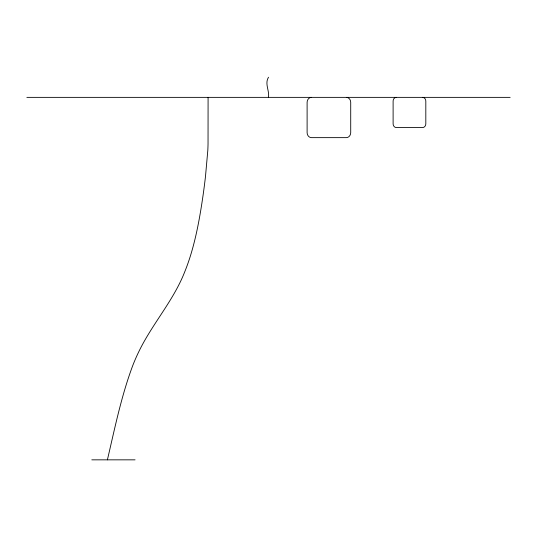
<?xml version="1.0" encoding="UTF-8"?>
<svg xmlns="http://www.w3.org/2000/svg" width="537" height="537" viewBox="0 0 537 537"><rect width="100%" height="100%" fill="white"/><g stroke="black" fill="none" stroke-linecap="round" stroke-linejoin="round"><path stroke-width="0.81" d="M107.4 459.84C114.797 428.257 121.281 396.266 132.659 365.804A164.718 82.356 90 0 1 138.358 352.614C151.662 324.556 173.236 301.143 184.627 272.091A157.972 78.986 -90 0 0 190.031 257.116C196.361 237.072 200.012 216.31 203.033 195.549A380.572 190.286 -90 0 0 205.49 176.431L207.812 150.42A106.138 53.069 90 0 0 208.041 143.661L208.088 97.365M268.5 77.227C264.459 83.685 269.561 90.471 268.5 97.365M26.85 97.365L510.15 97.365M91.807 459.84L135.069 459.84M422.545 97.365A3.772 3.269 -90 0 1 425.814 101.144L425.814 123.799A3.772 3.269 -90 0 1 422.545 127.571L396.38 127.571A3.772 3.269 -90 0 1 393.111 123.799L393.111 101.144A3.772 3.269 -90 0 1 396.38 97.365M346.352 97.365A5.034 4.363 -90 0 1 350.715 102.399L350.715 132.605A5.034 4.363 -90 0 1 346.352 137.64L311.473 137.64A5.034 4.363 -90 0 1 307.11 132.605L307.11 102.399A5.034 4.363 -90 0 1 311.473 97.365"/></g></svg>
